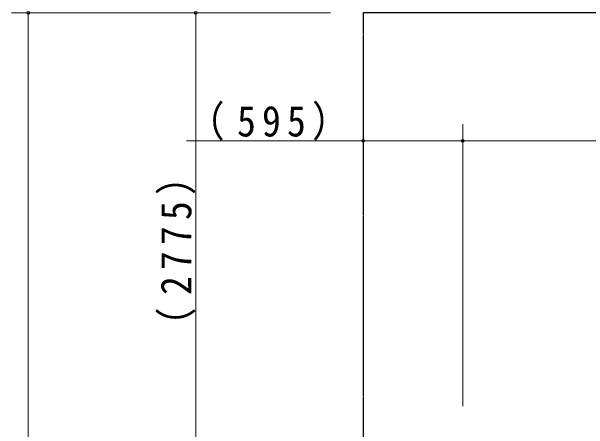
# Model space of a CAD drawing. Units: millimetres, scale not verified. Extents: x -35408 to 0, y -49934 to 13350.
# Drawn here: x -3945 to -2222, y 7455 to 8704 of the extents above; entities that cross this region are included whole.
import ezdxf

# ---------------------------------------------------------------- set-up
doc = ezdxf.new("R2010")
doc.units = ezdxf.units.MM
doc.linetypes.add('USER3', pattern=[8, 3, -1, 1, -1, 1, -1])
doc.layers.add('線', color=2, linetype='Continuous', lineweight=25)
doc.layers.add('補助', color=2, linetype='Continuous', lineweight=25)
doc.styles.add('ＭＳ ゴシック', font='')
doc.styles.get('ＭＳ ゴシック').set_extended_font_data('MS Gothic')

# ---------------------------------------------------------------- blocks, each defined once
blk = doc.blocks.new('dimension_origin')
at = {"color": 0, "linetype": 'Continuous', "lineweight": -2}
blk.add_circle((0, 0), 1.25, dxfattribs=at)

msp = doc.modelspace()

# ---------------------------------------------------------------- linework, layer by layer
at = {"layer": '線', "linetype": 'USER3'}
msp.add_lwpolyline([(-2895, 4750), (-600, 4750), (-600, 8700), (-2895, 8700)], close=True, dxfattribs=at)
at = {"layer": '補助', "lineweight": 13}
for p, q in [((-2992.5, 8700), (-3945, 8700)), ((-3895, 4750), (-3895, 8700)), ((-2995, 8700), (-3445, 8700)), ((-3395, 7312.5), (-3395, 8700)), ((-2597.5, 7525), (-2597.5, 8367.725)), ((-2597.5, 7525), (-2597.5, 8367.725)), ((-3422.381, 8317.725), (-2597.5, 8317.725)), ((-2597.5, 8317.725), (-897.5, 8317.725))]:
    msp.add_line(p, q, dxfattribs=at)

# ---------------------------------------------------------------- block references
at = {"layer": '補助', "lineweight": 13, "xscale": 3.33, "yscale": 3.33}
for p, rotation in [((-3895, 8700), 270), ((-3395, 8700), 270), ((-2597.5, 8317.725), 180)]:
    msp.add_blockref('dimension_origin', p, dxfattribs=dict(at, rotation=rotation))
for p in [(-2895, 8317.725), (-2597.5, 8317.725)]:
    msp.add_blockref('dimension_origin', p, dxfattribs=at)

# ---------------------------------------------------------------- texts
at = {"layer": '補助', "insert": (-3159.524, 8318.725), "char_height": 91.64, "attachment_point": 8, "style": 'ＭＳ ゴシック'}
msp.add_mtext('\\T1.33;\\W0.9;（595）', dxfattribs=at)
at = {"layer": '補助', "insert": (-3396, 8006.25), "char_height": 91.64, "attachment_point": 8, "rotation": 90, "style": 'ＭＳ ゴシック'}
msp.add_mtext('\\T1.33;\\W0.9;（2775）', dxfattribs=at)

doc.saveas('drawing.dxf')
